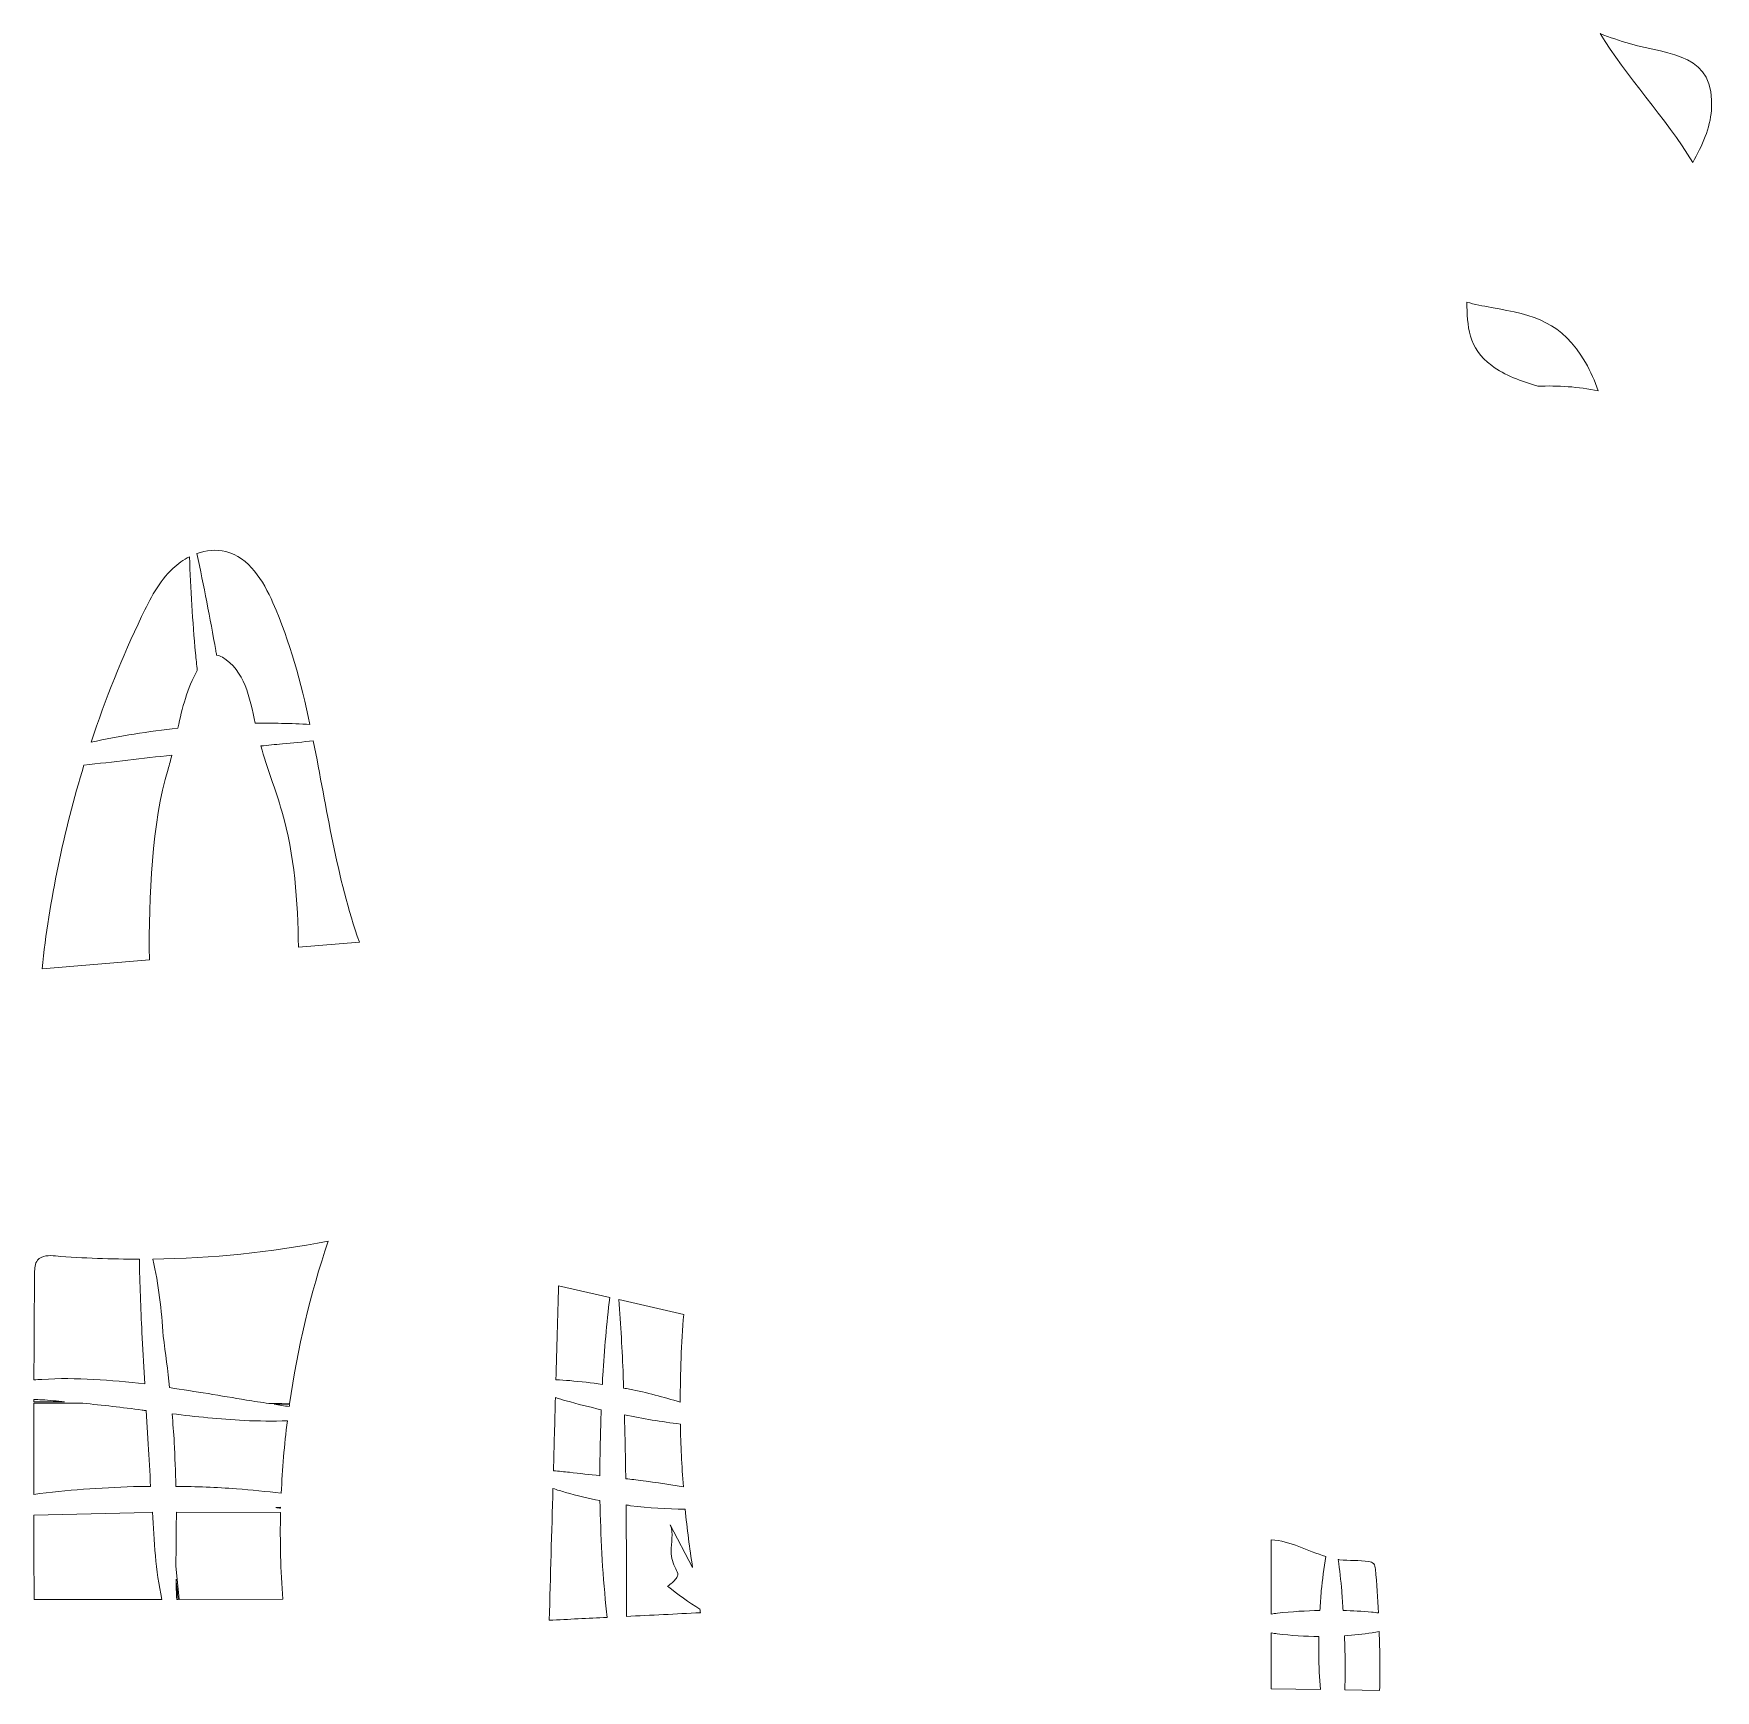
# Model space of a CAD drawing. Header units: inches. Extents: x -4.06 to 4.05, y -3.49 to 3.49.
# Drawn here: x 0.458 to 3.373, y -2.427 to 0.445 of the extents above; entities that cross this region are included whole.
import ezdxf

# ---------------------------------------------------------------- set-up
doc = ezdxf.new("R2010")
doc.units = ezdxf.units.IN
doc.header["$MEASUREMENT"] = 0
doc.layers.add('Layer 1', color=7, linetype='Continuous')

msp = doc.modelspace()

# ---------------------------------------------------------------- linework, layer by layer
at = {"layer": 'Layer 1', "color": 250, "lineweight": 0}
for points, knots in [([(3.3661, 0.3118), (3.364, 0.2811), (3.3501, 0.2511), (3.3338, 0.2215), (3.3338, 0.2215), (3.2868, 0.2984), (3.2176, 0.3725), (3.1731, 0.4447), (3.1731, 0.4447), (3.19, 0.4382), (3.207, 0.4323), (3.2243, 0.4274), (3.2243, 0.4274), (3.296, 0.4071), (3.3729, 0.4116), (3.3661, 0.3118)], [0, 0, 0, 0, 0.2, 0.2, 0.2, 0.2, 0.4, 0.4, 0.4, 0.4, 0.6, 0.6, 0.6, 0.6, 1, 1, 1, 1]), ([(3.3661, 0.3118), (3.364, 0.2811), (3.3501, 0.2511), (3.3338, 0.2215), (3.3338, 0.2215), (3.2868, 0.2984), (3.2176, 0.3725), (3.1731, 0.4447), (3.1731, 0.4447), (3.19, 0.4382), (3.207, 0.4323), (3.2243, 0.4274), (3.2243, 0.4274), (3.296, 0.4071), (3.3729, 0.4116), (3.3661, 0.3118)], [0, 0, 0, 0, 0.2, 0.2, 0.2, 0.2, 0.4, 0.4, 0.4, 0.4, 0.6, 0.6, 0.6, 0.6, 1, 1, 1, 1]), ([(3.065, -0.1663), (3.0361, -0.1579), (3.0085, -0.1475), (2.9853, -0.1306), (2.9853, -0.1306), (2.944, -0.1004), (2.9431, -0.0616), (2.942, -0.0205), (2.942, -0.0205), (2.9555, -0.0249), (2.9697, -0.0271), (2.9846, -0.0298), (2.9846, -0.0298), (3.0604, -0.0436), (3.1065, -0.0548), (3.1477, -0.1252), (3.1477, -0.1252), (3.1569, -0.141), (3.1639, -0.1576), (3.17, -0.1743), (3.17, -0.1743), (3.1351, -0.1672), (3.1001, -0.1651), (3.065, -0.1663)], [0, 0, 0, 0, 0.142857, 0.142857, 0.142857, 0.142857, 0.285714, 0.285714, 0.285714, 0.285714, 0.428571, 0.428571, 0.428571, 0.428571, 0.571429, 0.571429, 0.571429, 0.571429, 0.714286, 0.714286, 0.714286, 0.714286, 1, 1, 1, 1]), ([(3.065, -0.1663), (3.0361, -0.1579), (3.0085, -0.1475), (2.9853, -0.1306), (2.9853, -0.1306), (2.944, -0.1004), (2.9431, -0.0616), (2.942, -0.0205), (2.942, -0.0205), (2.9555, -0.0249), (2.9697, -0.0271), (2.9846, -0.0298), (2.9846, -0.0298), (3.0604, -0.0436), (3.1065, -0.0548), (3.1477, -0.1252), (3.1477, -0.1252), (3.1569, -0.141), (3.1639, -0.1576), (3.17, -0.1743), (3.17, -0.1743), (3.1351, -0.1672), (3.1001, -0.1651), (3.065, -0.1663)], [0, 0, 0, 0, 0.142857, 0.142857, 0.142857, 0.142857, 0.285714, 0.285714, 0.285714, 0.285714, 0.428571, 0.428571, 0.428571, 0.428571, 0.571429, 0.571429, 0.571429, 0.571429, 0.714286, 0.714286, 0.714286, 0.714286, 1, 1, 1, 1]), ([(0.6452, -0.5655), (0.6596, -0.5354), (0.6753, -0.505), (0.6995, -0.4821), (0.6995, -0.4821), (0.708, -0.4741), (0.7178, -0.4673), (0.7283, -0.4619), (0.7283, -0.4619), (0.7297, -0.5179), (0.7337, -0.5736), (0.7386, -0.6291), (0.7386, -0.6291), (0.7395, -0.6392), (0.7407, -0.6492), (0.7416, -0.6592), (0.7416, -0.6592), (0.7243, -0.6897), (0.7156, -0.724), (0.708, -0.7589), (0.708, -0.7589), (0.7079, -0.7589), (0.7078, -0.7589), (0.7078, -0.7589), (0.7078, -0.7589), (0.6574, -0.7647), (0.6072, -0.7726), (0.5576, -0.7835), (0.5576, -0.7835), (0.5823, -0.709), (0.6115, -0.6362), (0.6452, -0.5655)], [0, 0, 0, 0, 0.111111, 0.111111, 0.111111, 0.111111, 0.222222, 0.222222, 0.222222, 0.222222, 0.333333, 0.333333, 0.333333, 0.333333, 0.444444, 0.444444, 0.444444, 0.444444, 0.555556, 0.555556, 0.555556, 0.555556, 0.666667, 0.666667, 0.666667, 0.666667, 0.777778, 0.777778, 0.777778, 0.777778, 1, 1, 1, 1]), ([(0.6452, -0.5655), (0.6596, -0.5354), (0.6753, -0.505), (0.6995, -0.4821), (0.6995, -0.4821), (0.708, -0.4741), (0.7178, -0.4673), (0.7283, -0.4619), (0.7283, -0.4619), (0.7297, -0.5179), (0.7337, -0.5736), (0.7386, -0.6291), (0.7386, -0.6291), (0.7395, -0.6392), (0.7407, -0.6492), (0.7416, -0.6592), (0.7416, -0.6592), (0.7243, -0.6897), (0.7156, -0.724), (0.708, -0.7589), (0.708, -0.7589), (0.7079, -0.7589), (0.7078, -0.7589), (0.7078, -0.7589), (0.7078, -0.7589), (0.6574, -0.7647), (0.6072, -0.7726), (0.5576, -0.7835), (0.5576, -0.7835), (0.5823, -0.709), (0.6115, -0.6362), (0.6452, -0.5655)], [0, 0, 0, 0, 0.111111, 0.111111, 0.111111, 0.111111, 0.222222, 0.222222, 0.222222, 0.222222, 0.333333, 0.333333, 0.333333, 0.333333, 0.444444, 0.444444, 0.444444, 0.444444, 0.555556, 0.555556, 0.555556, 0.555556, 0.666667, 0.666667, 0.666667, 0.666667, 0.777778, 0.777778, 0.777778, 0.777778, 1, 1, 1, 1]), ([(0.7909, -0.453), (0.8314, -0.4631), (0.856, -0.5035), (0.8728, -0.5417), (0.8728, -0.5417), (0.9025, -0.6093), (0.9215, -0.6803), (0.9369, -0.7525), (0.9369, -0.7525), (0.9205, -0.7517), (0.9041, -0.751), (0.8877, -0.7507), (0.8877, -0.7507), (0.8725, -0.7504), (0.8573, -0.7503), (0.8422, -0.7506), (0.8422, -0.7506), (0.8328, -0.7062), (0.8232, -0.6585), (0.7852, -0.6362), (0.7852, -0.6362), (0.782, -0.6344), (0.7786, -0.6331), (0.775, -0.6323), (0.775, -0.6323), (0.7746, -0.6297), (0.7742, -0.6271), (0.7738, -0.6245), (0.7738, -0.6245), (0.7639, -0.5683), (0.7528, -0.5123), (0.741, -0.4564), (0.741, -0.4564), (0.7571, -0.4506), (0.7743, -0.4488), (0.7909, -0.453)], [0, 0, 0, 0, 0.1, 0.1, 0.1, 0.1, 0.2, 0.2, 0.2, 0.2, 0.3, 0.3, 0.3, 0.3, 0.4, 0.4, 0.4, 0.4, 0.5, 0.5, 0.5, 0.5, 0.6, 0.6, 0.6, 0.6, 0.7, 0.7, 0.7, 0.7, 0.8, 0.8, 0.8, 0.8, 1, 1, 1, 1]), ([(0.7909, -0.453), (0.8314, -0.4631), (0.856, -0.5035), (0.8728, -0.5417), (0.8728, -0.5417), (0.9025, -0.6093), (0.9215, -0.6803), (0.9369, -0.7525), (0.9369, -0.7525), (0.9205, -0.7517), (0.9041, -0.751), (0.8877, -0.7507), (0.8877, -0.7507), (0.8725, -0.7504), (0.8573, -0.7503), (0.8422, -0.7506), (0.8422, -0.7506), (0.8328, -0.7062), (0.8232, -0.6585), (0.7852, -0.6362), (0.7852, -0.6362), (0.782, -0.6344), (0.7786, -0.6331), (0.775, -0.6323), (0.775, -0.6323), (0.7746, -0.6297), (0.7742, -0.6271), (0.7738, -0.6245), (0.7738, -0.6245), (0.7639, -0.5683), (0.7528, -0.5123), (0.741, -0.4564), (0.741, -0.4564), (0.7571, -0.4506), (0.7743, -0.4488), (0.7909, -0.453)], [0, 0, 0, 0, 0.1, 0.1, 0.1, 0.1, 0.2, 0.2, 0.2, 0.2, 0.3, 0.3, 0.3, 0.3, 0.4, 0.4, 0.4, 0.4, 0.5, 0.5, 0.5, 0.5, 0.6, 0.6, 0.6, 0.6, 0.7, 0.7, 0.7, 0.7, 0.8, 0.8, 0.8, 0.8, 1, 1, 1, 1]), ([(0.917, -1.1389), (0.916, -1.059), (0.9103, -0.9794), (0.8882, -0.903), (0.8882, -0.903), (0.8772, -0.865), (0.8625, -0.828), (0.8518, -0.7899), (0.8518, -0.7899), (0.8642, -0.7887), (0.8767, -0.7875), (0.8891, -0.7863), (0.8891, -0.7863), (0.9069, -0.7846), (0.9249, -0.7828), (0.9428, -0.7812), (0.9428, -0.7812), (0.9663, -0.8982), (0.983, -1.0176), (1.0227, -1.13), (1.0227, -1.13), (1.0227, -1.13), (0.917, -1.1389), (0.917, -1.1389)], [0, 0, 0, 0, 0.142857, 0.142857, 0.142857, 0.142857, 0.285714, 0.285714, 0.285714, 0.285714, 0.428571, 0.428571, 0.428571, 0.428571, 0.571429, 0.571429, 0.571429, 0.571429, 0.714286, 0.714286, 0.714286, 0.714286, 1, 1, 1, 1]), ([(0.917, -1.1389), (0.916, -1.059), (0.9103, -0.9794), (0.8882, -0.903), (0.8882, -0.903), (0.8772, -0.865), (0.8625, -0.828), (0.8518, -0.7899), (0.8518, -0.7899), (0.8642, -0.7887), (0.8767, -0.7875), (0.8891, -0.7863), (0.8891, -0.7863), (0.9069, -0.7846), (0.9249, -0.7828), (0.9428, -0.7812), (0.9428, -0.7812), (0.9663, -0.8982), (0.983, -1.0176), (1.0227, -1.13), (1.0227, -1.13), (1.0227, -1.13), (0.917, -1.1389), (0.917, -1.1389)], [0, 0, 0, 0, 0.142857, 0.142857, 0.142857, 0.142857, 0.285714, 0.285714, 0.285714, 0.285714, 0.428571, 0.428571, 0.428571, 0.428571, 0.571429, 0.571429, 0.571429, 0.571429, 0.714286, 0.714286, 0.714286, 0.714286, 1, 1, 1, 1]), ([(0.5452, -0.8234), (0.5961, -0.8174), (0.6468, -0.8112), (0.6976, -0.8059), (0.6976, -0.8059), (0.6955, -0.814), (0.6934, -0.8221), (0.691, -0.8301), (0.691, -0.8301), (0.6629, -0.9231), (0.6575, -1.0506), (0.6586, -1.1606), (0.6586, -1.1606), (0.6586, -1.1606), (0.4726, -1.1762), (0.4726, -1.1762), (0.4726, -1.1762), (0.4853, -1.0566), (0.51, -0.9384), (0.5452, -0.8234)], [0, 0, 0, 0, 0.166667, 0.166667, 0.166667, 0.166667, 0.333333, 0.333333, 0.333333, 0.333333, 0.5, 0.5, 0.5, 0.5, 0.666667, 0.666667, 0.666667, 0.666667, 1, 1, 1, 1]), ([(0.5452, -0.8234), (0.5961, -0.8174), (0.6468, -0.8112), (0.6976, -0.8059), (0.6976, -0.8059), (0.6955, -0.814), (0.6934, -0.8221), (0.691, -0.8301), (0.691, -0.8301), (0.6629, -0.9231), (0.6575, -1.0506), (0.6586, -1.1606), (0.6586, -1.1606), (0.6586, -1.1606), (0.4726, -1.1762), (0.4726, -1.1762), (0.4726, -1.1762), (0.4853, -1.0566), (0.51, -0.9384), (0.5452, -0.8234)], [0, 0, 0, 0, 0.166667, 0.166667, 0.166667, 0.166667, 0.333333, 0.333333, 0.333333, 0.333333, 0.5, 0.5, 0.5, 0.5, 0.666667, 0.666667, 0.666667, 0.666667, 1, 1, 1, 1]), ([(0.9018, -1.9301), (0.8897, -1.9298), (0.8777, -1.9298), (0.8657, -1.9295), (0.8657, -1.9295), (0.8527, -1.9275), (0.8396, -1.9257), (0.8267, -1.9236), (0.8267, -1.9236), (0.7827, -1.9161), (0.7383, -1.9088), (0.6937, -1.9021), (0.6937, -1.9021), (0.6906, -1.8723), (0.6869, -1.8427), (0.6824, -1.813), (0.6824, -1.813), (0.6798, -1.768), (0.6749, -1.7232), (0.6648, -1.6795), (0.6648, -1.6795), (0.7668, -1.6781), (0.8685, -1.6676), (0.9686, -1.6482), (0.9686, -1.6482), (0.9375, -1.7397), (0.9154, -1.8343), (0.9018, -1.9301)], [0, 0, 0, 0, 0.125, 0.125, 0.125, 0.125, 0.25, 0.25, 0.25, 0.25, 0.375, 0.375, 0.375, 0.375, 0.5, 0.5, 0.5, 0.5, 0.625, 0.625, 0.625, 0.625, 0.75, 0.75, 0.75, 0.75, 1, 1, 1, 1]), ([(0.9018, -1.9301), (0.8897, -1.9298), (0.8777, -1.9298), (0.8657, -1.9295), (0.8657, -1.9295), (0.8527, -1.9275), (0.8396, -1.9257), (0.8267, -1.9236), (0.8267, -1.9236), (0.7827, -1.9161), (0.7383, -1.9088), (0.6937, -1.9021), (0.6937, -1.9021), (0.6906, -1.8723), (0.6869, -1.8427), (0.6824, -1.813), (0.6824, -1.813), (0.6798, -1.768), (0.6749, -1.7232), (0.6648, -1.6795), (0.6648, -1.6795), (0.7668, -1.6781), (0.8685, -1.6676), (0.9686, -1.6482), (0.9686, -1.6482), (0.9375, -1.7397), (0.9154, -1.8343), (0.9018, -1.9301)], [0, 0, 0, 0, 0.125, 0.125, 0.125, 0.125, 0.25, 0.25, 0.25, 0.25, 0.375, 0.375, 0.375, 0.375, 0.5, 0.5, 0.5, 0.5, 0.625, 0.625, 0.625, 0.625, 0.75, 0.75, 0.75, 0.75, 1, 1, 1, 1]), ([(0.4597, -1.7028), (0.4598, -1.6953), (0.4601, -1.6871), (0.4649, -1.6812), (0.4649, -1.6812), (0.4719, -1.6726), (0.4849, -1.6729), (0.4959, -1.6738), (0.4959, -1.6738), (0.5443, -1.6779), (0.5928, -1.6794), (0.6413, -1.6794), (0.6413, -1.6794), (0.642, -1.7219), (0.6437, -1.7643), (0.6457, -1.8066), (0.6457, -1.8066), (0.6457, -1.8066), (0.6506, -1.8957), (0.6506, -1.8957), (0.6506, -1.8957), (0.592, -1.8888), (0.5323, -1.8841), (0.4725, -1.8878), (0.4725, -1.8878), (0.4678, -1.8881), (0.4631, -1.8884), (0.4585, -1.8888), (0.4585, -1.8888), (0.4588, -1.8268), (0.459, -1.7648), (0.4597, -1.7028)], [0, 0, 0, 0, 0.111111, 0.111111, 0.111111, 0.111111, 0.222222, 0.222222, 0.222222, 0.222222, 0.333333, 0.333333, 0.333333, 0.333333, 0.444444, 0.444444, 0.444444, 0.444444, 0.555556, 0.555556, 0.555556, 0.555556, 0.666667, 0.666667, 0.666667, 0.666667, 0.777778, 0.777778, 0.777778, 0.777778, 1, 1, 1, 1]), ([(0.4597, -1.7028), (0.4598, -1.6953), (0.4601, -1.6871), (0.4649, -1.6812), (0.4649, -1.6812), (0.4719, -1.6726), (0.4849, -1.6729), (0.4959, -1.6738), (0.4959, -1.6738), (0.5443, -1.6779), (0.5928, -1.6794), (0.6413, -1.6794), (0.6413, -1.6794), (0.642, -1.7219), (0.6437, -1.7643), (0.6457, -1.8066), (0.6457, -1.8066), (0.6457, -1.8066), (0.6506, -1.8957), (0.6506, -1.8957), (0.6506, -1.8957), (0.592, -1.8888), (0.5323, -1.8841), (0.4725, -1.8878), (0.4725, -1.8878), (0.4678, -1.8881), (0.4631, -1.8884), (0.4585, -1.8888), (0.4585, -1.8888), (0.4588, -1.8268), (0.459, -1.7648), (0.4597, -1.7028)], [0, 0, 0, 0, 0.111111, 0.111111, 0.111111, 0.111111, 0.222222, 0.222222, 0.222222, 0.222222, 0.333333, 0.333333, 0.333333, 0.333333, 0.444444, 0.444444, 0.444444, 0.444444, 0.555556, 0.555556, 0.555556, 0.555556, 0.666667, 0.666667, 0.666667, 0.666667, 0.777778, 0.777778, 0.777778, 0.777778, 1, 1, 1, 1]), ([(1.4445, -1.8811), (1.4441, -1.8863), (1.4441, -1.8914), (1.4438, -1.8966), (1.4438, -1.8966), (1.4251, -1.8939), (1.4062, -1.8916), (1.3873, -1.89), (1.3873, -1.89), (1.3794, -1.8893), (1.3714, -1.8888), (1.3634, -1.8884), (1.3634, -1.8884), (1.3649, -1.8342), (1.3664, -1.78), (1.368, -1.7258), (1.368, -1.7258), (1.368, -1.7258), (1.4566, -1.7459), (1.4566, -1.7459), (1.4566, -1.7459), (1.4511, -1.791), (1.4473, -1.8361), (1.4445, -1.8811)], [0, 0, 0, 0, 0.142857, 0.142857, 0.142857, 0.142857, 0.285714, 0.285714, 0.285714, 0.285714, 0.428571, 0.428571, 0.428571, 0.428571, 0.571429, 0.571429, 0.571429, 0.571429, 0.714286, 0.714286, 0.714286, 0.714286, 1, 1, 1, 1]), ([(1.4445, -1.8811), (1.4441, -1.8863), (1.4441, -1.8914), (1.4438, -1.8966), (1.4438, -1.8966), (1.4251, -1.8939), (1.4062, -1.8916), (1.3873, -1.89), (1.3873, -1.89), (1.3794, -1.8893), (1.3714, -1.8888), (1.3634, -1.8884), (1.3634, -1.8884), (1.3649, -1.8342), (1.3664, -1.78), (1.368, -1.7258), (1.368, -1.7258), (1.368, -1.7258), (1.4566, -1.7459), (1.4566, -1.7459), (1.4566, -1.7459), (1.4511, -1.791), (1.4473, -1.8361), (1.4445, -1.8811)], [0, 0, 0, 0, 0.142857, 0.142857, 0.142857, 0.142857, 0.285714, 0.285714, 0.285714, 0.285714, 0.428571, 0.428571, 0.428571, 0.428571, 0.571429, 0.571429, 0.571429, 0.571429, 0.714286, 0.714286, 0.714286, 0.714286, 1, 1, 1, 1]), ([(1.4799, -1.8815), (1.4782, -1.8376), (1.4758, -1.7936), (1.4722, -1.7494), (1.4722, -1.7494), (1.4722, -1.7494), (1.5848, -1.7751), (1.5848, -1.7751), (1.5848, -1.7751), (1.5805, -1.8257), (1.5788, -1.8766), (1.5788, -1.9274), (1.5788, -1.9274), (1.5498, -1.9184), (1.5206, -1.9106), (1.491, -1.9047), (1.491, -1.9047), (1.4875, -1.904), (1.4841, -1.9036), (1.4806, -1.9029), (1.4806, -1.9029), (1.4803, -1.8958), (1.4802, -1.8887), (1.4799, -1.8815)], [0, 0, 0, 0, 0.142857, 0.142857, 0.142857, 0.142857, 0.285714, 0.285714, 0.285714, 0.285714, 0.428571, 0.428571, 0.428571, 0.428571, 0.571429, 0.571429, 0.571429, 0.571429, 0.714286, 0.714286, 0.714286, 0.714286, 1, 1, 1, 1]), ([(1.4799, -1.8815), (1.4782, -1.8376), (1.4758, -1.7936), (1.4722, -1.7494), (1.4722, -1.7494), (1.4722, -1.7494), (1.5848, -1.7751), (1.5848, -1.7751), (1.5848, -1.7751), (1.5805, -1.8257), (1.5788, -1.8766), (1.5788, -1.9274), (1.5788, -1.9274), (1.5498, -1.9184), (1.5206, -1.9106), (1.491, -1.9047), (1.491, -1.9047), (1.4875, -1.904), (1.4841, -1.9036), (1.4806, -1.9029), (1.4806, -1.9029), (1.4803, -1.8958), (1.4802, -1.8887), (1.4799, -1.8815)], [0, 0, 0, 0, 0.142857, 0.142857, 0.142857, 0.142857, 0.285714, 0.285714, 0.285714, 0.285714, 0.428571, 0.428571, 0.428571, 0.428571, 0.571429, 0.571429, 0.571429, 0.571429, 0.714286, 0.714286, 0.714286, 0.714286, 1, 1, 1, 1]), ([(0.4582, -1.9227), (0.463, -1.9229), (0.4678, -1.923), (0.4725, -1.9232), (0.4725, -1.9232), (0.4856, -1.924), (0.4987, -1.9255), (0.5118, -1.9265), (0.5118, -1.9265), (0.494, -1.9267), (0.4761, -1.9264), (0.4582, -1.9266), (0.4582, -1.9266), (0.4582, -1.9253), (0.4582, -1.924), (0.4582, -1.9227)], [0, 0, 0, 0, 0.2, 0.2, 0.2, 0.2, 0.4, 0.4, 0.4, 0.4, 0.6, 0.6, 0.6, 0.6, 1, 1, 1, 1]), ([(0.4582, -1.9227), (0.463, -1.9229), (0.4678, -1.923), (0.4725, -1.9232), (0.4725, -1.9232), (0.4856, -1.924), (0.4987, -1.9255), (0.5118, -1.9265), (0.5118, -1.9265), (0.494, -1.9267), (0.4761, -1.9264), (0.4582, -1.9266), (0.4582, -1.9266), (0.4582, -1.9253), (0.4582, -1.924), (0.4582, -1.9227)], [0, 0, 0, 0, 0.2, 0.2, 0.2, 0.2, 0.4, 0.4, 0.4, 0.4, 0.6, 0.6, 0.6, 0.6, 1, 1, 1, 1]), ([(1.3625, -1.9194), (1.3687, -1.9213), (1.3749, -1.9231), (1.381, -1.9249), (1.381, -1.9249), (1.4012, -1.9306), (1.4215, -1.9357), (1.4419, -1.9404), (1.4419, -1.9404), (1.4404, -1.9786), (1.4395, -2.0167), (1.4394, -2.0548), (1.4394, -2.0548), (1.4219, -2.0529), (1.4044, -2.0508), (1.3868, -2.0489), (1.3868, -2.0489), (1.3775, -2.0479), (1.3682, -2.0471), (1.359, -2.0461), (1.359, -2.0461), (1.3602, -2.0039), (1.3613, -1.9617), (1.3625, -1.9194)], [0, 0, 0, 0, 0.142857, 0.142857, 0.142857, 0.142857, 0.285714, 0.285714, 0.285714, 0.285714, 0.428571, 0.428571, 0.428571, 0.428571, 0.571429, 0.571429, 0.571429, 0.571429, 0.714286, 0.714286, 0.714286, 0.714286, 1, 1, 1, 1]), ([(1.3625, -1.9194), (1.3687, -1.9213), (1.3749, -1.9231), (1.381, -1.9249), (1.381, -1.9249), (1.4012, -1.9306), (1.4215, -1.9357), (1.4419, -1.9404), (1.4419, -1.9404), (1.4404, -1.9786), (1.4395, -2.0167), (1.4394, -2.0548), (1.4394, -2.0548), (1.4219, -2.0529), (1.4044, -2.0508), (1.3868, -2.0489), (1.3868, -2.0489), (1.3775, -2.0479), (1.3682, -2.0471), (1.359, -2.0461), (1.359, -2.0461), (1.3602, -2.0039), (1.3613, -1.9617), (1.3625, -1.9194)], [0, 0, 0, 0, 0.142857, 0.142857, 0.142857, 0.142857, 0.285714, 0.285714, 0.285714, 0.285714, 0.428571, 0.428571, 0.428571, 0.428571, 0.571429, 0.571429, 0.571429, 0.571429, 0.714286, 0.714286, 0.714286, 0.714286, 1, 1, 1, 1]), ([(0.4582, -1.9288), (0.4582, -1.9288), (0.5431, -1.9291), (0.5431, -1.9291), (0.5431, -1.9291), (0.5774, -1.9326), (0.6118, -1.9364), (0.6462, -1.9411), (0.6462, -1.9411), (0.6485, -1.9414), (0.6508, -1.9417), (0.6531, -1.942), (0.6531, -1.942), (0.6531, -1.942), (0.6563, -1.9999), (0.6563, -1.9999), (0.6563, -1.9999), (0.658, -2.0244), (0.6594, -2.0488), (0.6608, -2.0733), (0.6608, -2.0733), (0.6509, -2.0734), (0.6409, -2.0735), (0.6309, -2.0737), (0.6309, -2.0737), (0.5732, -2.0758), (0.5156, -2.0796), (0.4583, -2.0871), (0.4583, -2.0871), (0.4582, -2.0344), (0.458, -1.9815), (0.4582, -1.9288)], [0, 0, 0, 0, 0.111111, 0.111111, 0.111111, 0.111111, 0.222222, 0.222222, 0.222222, 0.222222, 0.333333, 0.333333, 0.333333, 0.333333, 0.444444, 0.444444, 0.444444, 0.444444, 0.555556, 0.555556, 0.555556, 0.555556, 0.666667, 0.666667, 0.666667, 0.666667, 0.777778, 0.777778, 0.777778, 0.777778, 1, 1, 1, 1]), ([(0.4582, -1.9288), (0.4582, -1.9288), (0.5431, -1.9291), (0.5431, -1.9291), (0.5431, -1.9291), (0.5774, -1.9326), (0.6118, -1.9364), (0.6462, -1.9411), (0.6462, -1.9411), (0.6485, -1.9414), (0.6508, -1.9417), (0.6531, -1.942), (0.6531, -1.942), (0.6531, -1.942), (0.6563, -1.9999), (0.6563, -1.9999), (0.6563, -1.9999), (0.658, -2.0244), (0.6594, -2.0488), (0.6608, -2.0733), (0.6608, -2.0733), (0.6509, -2.0734), (0.6409, -2.0735), (0.6309, -2.0737), (0.6309, -2.0737), (0.5732, -2.0758), (0.5156, -2.0796), (0.4583, -2.0871), (0.4583, -2.0871), (0.4582, -2.0344), (0.458, -1.9815), (0.4582, -1.9288)], [0, 0, 0, 0, 0.111111, 0.111111, 0.111111, 0.111111, 0.222222, 0.222222, 0.222222, 0.222222, 0.333333, 0.333333, 0.333333, 0.333333, 0.444444, 0.444444, 0.444444, 0.444444, 0.555556, 0.555556, 0.555556, 0.555556, 0.666667, 0.666667, 0.666667, 0.666667, 0.777778, 0.777778, 0.777778, 0.777778, 1, 1, 1, 1]), ([(0.8872, -2.0852), (0.8614, -2.082), (0.8356, -2.0794), (0.8097, -2.0776), (0.8097, -2.0776), (0.7747, -2.0748), (0.7396, -2.0737), (0.7046, -2.0733), (0.7046, -2.0733), (0.7039, -2.0479), (0.703, -2.0225), (0.7018, -1.9971), (0.7018, -1.9971), (0.7006, -1.9805), (0.6994, -1.9639), (0.698, -1.9474), (0.698, -1.9474), (0.7393, -1.9524), (0.7808, -1.957), (0.8229, -1.959), (0.8229, -1.959), (0.8478, -1.9602), (0.8729, -1.9604), (0.8979, -1.9596), (0.8979, -1.9596), (0.8927, -2.0013), (0.889, -2.0432), (0.8872, -2.0852)], [0, 0, 0, 0, 0.125, 0.125, 0.125, 0.125, 0.25, 0.25, 0.25, 0.25, 0.375, 0.375, 0.375, 0.375, 0.5, 0.5, 0.5, 0.5, 0.625, 0.625, 0.625, 0.625, 0.75, 0.75, 0.75, 0.75, 1, 1, 1, 1]), ([(0.8872, -2.0852), (0.8614, -2.082), (0.8356, -2.0794), (0.8097, -2.0776), (0.8097, -2.0776), (0.7747, -2.0748), (0.7396, -2.0737), (0.7046, -2.0733), (0.7046, -2.0733), (0.7039, -2.0479), (0.703, -2.0225), (0.7018, -1.9971), (0.7018, -1.9971), (0.7006, -1.9805), (0.6994, -1.9639), (0.698, -1.9474), (0.698, -1.9474), (0.7393, -1.9524), (0.7808, -1.957), (0.8229, -1.959), (0.8229, -1.959), (0.8478, -1.9602), (0.8729, -1.9604), (0.8979, -1.9596), (0.8979, -1.9596), (0.8927, -2.0013), (0.889, -2.0432), (0.8872, -2.0852)], [0, 0, 0, 0, 0.125, 0.125, 0.125, 0.125, 0.25, 0.25, 0.25, 0.25, 0.375, 0.375, 0.375, 0.375, 0.5, 0.5, 0.5, 0.5, 0.625, 0.625, 0.625, 0.625, 0.75, 0.75, 0.75, 0.75, 1, 1, 1, 1]), ([(0.9011, -1.935), (0.8924, -1.9337), (0.8837, -1.9323), (0.8749, -1.931), (0.8749, -1.931), (0.8749, -1.931), (0.9016, -1.9311), (0.9016, -1.9311), (0.9016, -1.9311), (0.9014, -1.9324), (0.9013, -1.9337), (0.9011, -1.935)], [0, 0, 0, 0, 0.25, 0.25, 0.25, 0.25, 0.5, 0.5, 0.5, 0.5, 1, 1, 1, 1]), ([(0.9011, -1.935), (0.8924, -1.9337), (0.8837, -1.9323), (0.8749, -1.931), (0.8749, -1.931), (0.8749, -1.931), (0.9016, -1.9311), (0.9016, -1.9311), (0.9016, -1.9311), (0.9014, -1.9324), (0.9013, -1.9337), (0.9011, -1.935)], [0, 0, 0, 0, 0.25, 0.25, 0.25, 0.25, 0.5, 0.5, 0.5, 0.5, 1, 1, 1, 1]), ([(1.482, -1.9494), (1.514, -1.956), (1.5464, -1.9611), (1.579, -1.9653), (1.579, -1.9653), (1.5796, -2.0015), (1.5814, -2.0377), (1.5842, -2.0738), (1.5842, -2.0738), (1.5556, -2.0691), (1.527, -2.065), (1.4984, -2.0615), (1.4984, -2.0615), (1.4937, -2.0609), (1.489, -2.0605), (1.4844, -2.0599), (1.4844, -2.0599), (1.4838, -2.0231), (1.483, -1.9863), (1.482, -1.9494)], [0, 0, 0, 0, 0.166667, 0.166667, 0.166667, 0.166667, 0.333333, 0.333333, 0.333333, 0.333333, 0.5, 0.5, 0.5, 0.5, 0.666667, 0.666667, 0.666667, 0.666667, 1, 1, 1, 1]), ([(1.482, -1.9494), (1.514, -1.956), (1.5464, -1.9611), (1.579, -1.9653), (1.579, -1.9653), (1.5796, -2.0015), (1.5814, -2.0377), (1.5842, -2.0738), (1.5842, -2.0738), (1.5556, -2.0691), (1.527, -2.065), (1.4984, -2.0615), (1.4984, -2.0615), (1.4937, -2.0609), (1.489, -2.0605), (1.4844, -2.0599), (1.4844, -2.0599), (1.4838, -2.0231), (1.483, -1.9863), (1.482, -1.9494)], [0, 0, 0, 0, 0.166667, 0.166667, 0.166667, 0.166667, 0.333333, 0.333333, 0.333333, 0.333333, 0.5, 0.5, 0.5, 0.5, 0.666667, 0.666667, 0.666667, 0.666667, 1, 1, 1, 1]), ([(1.3517, -2.3053), (1.3538, -2.2291), (1.356, -2.153), (1.3581, -2.0769), (1.3581, -2.0769), (1.3653, -2.0793), (1.3726, -2.0816), (1.3799, -2.0837), (1.3799, -2.0837), (1.3996, -2.0894), (1.4196, -2.094), (1.4396, -2.098), (1.4396, -2.098), (1.4409, -2.1589), (1.4437, -2.2199), (1.45, -2.2806), (1.45, -2.2806), (1.4506, -2.2872), (1.4514, -2.2938), (1.4522, -2.3003), (1.4522, -2.3003), (1.4187, -2.302), (1.3852, -2.3036), (1.3517, -2.3053)], [0, 0, 0, 0, 0.142857, 0.142857, 0.142857, 0.142857, 0.285714, 0.285714, 0.285714, 0.285714, 0.428571, 0.428571, 0.428571, 0.428571, 0.571429, 0.571429, 0.571429, 0.571429, 0.714286, 0.714286, 0.714286, 0.714286, 1, 1, 1, 1]), ([(1.3517, -2.3053), (1.3538, -2.2291), (1.356, -2.153), (1.3581, -2.0769), (1.3581, -2.0769), (1.3653, -2.0793), (1.3726, -2.0816), (1.3799, -2.0837), (1.3799, -2.0837), (1.3996, -2.0894), (1.4196, -2.094), (1.4396, -2.098), (1.4396, -2.098), (1.4409, -2.1589), (1.4437, -2.2199), (1.45, -2.2806), (1.45, -2.2806), (1.4506, -2.2872), (1.4514, -2.2938), (1.4522, -2.3003), (1.4522, -2.3003), (1.4187, -2.302), (1.3852, -2.3036), (1.3517, -2.3053)], [0, 0, 0, 0, 0.142857, 0.142857, 0.142857, 0.142857, 0.285714, 0.285714, 0.285714, 0.285714, 0.428571, 0.428571, 0.428571, 0.428571, 0.571429, 0.571429, 0.571429, 0.571429, 0.714286, 0.714286, 0.714286, 0.714286, 1, 1, 1, 1]), ([(0.459, -2.2693), (0.4585, -2.2206), (0.4585, -2.1718), (0.4584, -2.1231), (0.4584, -2.1231), (0.4584, -2.1231), (0.6322, -2.1192), (0.6322, -2.1192), (0.6322, -2.1192), (0.6322, -2.1192), (0.6638, -2.1181), (0.6638, -2.1181), (0.6638, -2.1181), (0.6654, -2.1431), (0.6669, -2.1681), (0.6692, -2.1934), (0.6692, -2.1934), (0.6715, -2.2184), (0.6749, -2.244), (0.6801, -2.2692), (0.6801, -2.2692), (0.6801, -2.2692), (0.459, -2.2693), (0.459, -2.2693)], [0, 0, 0, 0, 0.142857, 0.142857, 0.142857, 0.142857, 0.285714, 0.285714, 0.285714, 0.285714, 0.428571, 0.428571, 0.428571, 0.428571, 0.571429, 0.571429, 0.571429, 0.571429, 0.714286, 0.714286, 0.714286, 0.714286, 1, 1, 1, 1]), ([(0.459, -2.2693), (0.4585, -2.2206), (0.4585, -2.1718), (0.4584, -2.1231), (0.4584, -2.1231), (0.4584, -2.1231), (0.6322, -2.1192), (0.6322, -2.1192), (0.6322, -2.1192), (0.6322, -2.1192), (0.6638, -2.1181), (0.6638, -2.1181), (0.6638, -2.1181), (0.6654, -2.1431), (0.6669, -2.1681), (0.6692, -2.1934), (0.6692, -2.1934), (0.6715, -2.2184), (0.6749, -2.244), (0.6801, -2.2692), (0.6801, -2.2692), (0.6801, -2.2692), (0.459, -2.2693), (0.459, -2.2693)], [0, 0, 0, 0, 0.142857, 0.142857, 0.142857, 0.142857, 0.285714, 0.285714, 0.285714, 0.285714, 0.428571, 0.428571, 0.428571, 0.428571, 0.571429, 0.571429, 0.571429, 0.571429, 0.714286, 0.714286, 0.714286, 0.714286, 1, 1, 1, 1]), ([(0.7101, -2.2692), (0.7101, -2.2692), (0.7047, -2.2108), (0.7047, -2.2108), (0.7047, -2.2108), (0.7047, -2.2045), (0.7047, -2.1981), (0.7048, -2.1918), (0.7048, -2.1918), (0.7053, -2.1675), (0.7053, -2.1429), (0.7054, -2.1182), (0.7054, -2.1182), (0.7054, -2.1182), (0.886, -2.1186), (0.886, -2.1186), (0.886, -2.1186), (0.8849, -2.1688), (0.8861, -2.219), (0.8898, -2.269), (0.8898, -2.269), (0.8898, -2.269), (0.7101, -2.2692), (0.7101, -2.2692)], [0, 0, 0, 0, 0.142857, 0.142857, 0.142857, 0.142857, 0.285714, 0.285714, 0.285714, 0.285714, 0.428571, 0.428571, 0.428571, 0.428571, 0.571429, 0.571429, 0.571429, 0.571429, 0.714286, 0.714286, 0.714286, 0.714286, 1, 1, 1, 1]), ([(0.7101, -2.2692), (0.7101, -2.2692), (0.7047, -2.2108), (0.7047, -2.2108), (0.7047, -2.2108), (0.7047, -2.2045), (0.7047, -2.1981), (0.7048, -2.1918), (0.7048, -2.1918), (0.7053, -2.1675), (0.7053, -2.1429), (0.7054, -2.1182), (0.7054, -2.1182), (0.7054, -2.1182), (0.886, -2.1186), (0.886, -2.1186), (0.886, -2.1186), (0.8849, -2.1688), (0.8861, -2.219), (0.8898, -2.269), (0.8898, -2.269), (0.8898, -2.269), (0.7101, -2.2692), (0.7101, -2.2692)], [0, 0, 0, 0, 0.142857, 0.142857, 0.142857, 0.142857, 0.285714, 0.285714, 0.285714, 0.285714, 0.428571, 0.428571, 0.428571, 0.428571, 0.571429, 0.571429, 0.571429, 0.571429, 0.714286, 0.714286, 0.714286, 0.714286, 1, 1, 1, 1]), ([(0.8776, -2.1099), (0.8804, -2.1098), (0.8833, -2.1097), (0.8861, -2.1095), (0.8861, -2.1095), (0.8861, -2.1101), (0.8861, -2.1106), (0.8861, -2.1112), (0.8861, -2.1112), (0.8832, -2.1107), (0.8804, -2.1104), (0.8776, -2.1099)], [0, 0, 0, 0, 0.25, 0.25, 0.25, 0.25, 0.5, 0.5, 0.5, 0.5, 1, 1, 1, 1]), ([(0.8776, -2.1099), (0.8804, -2.1098), (0.8833, -2.1097), (0.8861, -2.1095), (0.8861, -2.1095), (0.8861, -2.1101), (0.8861, -2.1106), (0.8861, -2.1112), (0.8861, -2.1112), (0.8832, -2.1107), (0.8804, -2.1104), (0.8776, -2.1099)], [0, 0, 0, 0, 0.25, 0.25, 0.25, 0.25, 0.5, 0.5, 0.5, 0.5, 1, 1, 1, 1]), ([(1.4854, -2.2987), (1.4854, -2.2921), (1.4855, -2.2855), (1.4855, -2.2789), (1.4855, -2.2789), (1.4859, -2.221), (1.4853, -2.1633), (1.485, -2.1054), (1.485, -2.1054), (1.4875, -2.1058), (1.4901, -2.1064), (1.4927, -2.1067), (1.4927, -2.1067), (1.5241, -2.1107), (1.5557, -2.1123), (1.5873, -2.1128), (1.5873, -2.1128), (1.5907, -2.1466), (1.5949, -2.1803), (1.6002, -2.2139), (1.6002, -2.2139), (1.6002, -2.2139), (1.5616, -2.1402), (1.5616, -2.1402), (1.5616, -2.1402), (1.5675, -2.1546), (1.5626, -2.1709), (1.563, -2.1864), (1.563, -2.1864), (1.5633, -2.1969), (1.5661, -2.2072), (1.5711, -2.2164), (1.5711, -2.2164), (1.5729, -2.2197), (1.575, -2.2232), (1.5745, -2.2269), (1.5745, -2.2269), (1.5742, -2.229), (1.573, -2.231), (1.5717, -2.2327), (1.5717, -2.2327), (1.5678, -2.2382), (1.5626, -2.2428), (1.5567, -2.2461), (1.5567, -2.2461), (1.5745, -2.2607), (1.5934, -2.2738), (1.6128, -2.2863), (1.6128, -2.2863), (1.6131, -2.2883), (1.6135, -2.2904), (1.6139, -2.2923), (1.6139, -2.2923), (1.5711, -2.2944), (1.5282, -2.2965), (1.4854, -2.2987)], [0, 0, 0, 0, 0.066667, 0.066667, 0.066667, 0.066667, 0.133333, 0.133333, 0.133333, 0.133333, 0.2, 0.2, 0.2, 0.2, 0.266667, 0.266667, 0.266667, 0.266667, 0.333333, 0.333333, 0.333333, 0.333333, 0.4, 0.4, 0.4, 0.4, 0.466667, 0.466667, 0.466667, 0.466667, 0.533333, 0.533333, 0.533333, 0.533333, 0.6, 0.6, 0.6, 0.6, 0.666667, 0.666667, 0.666667, 0.666667, 0.733333, 0.733333, 0.733333, 0.733333, 0.8, 0.8, 0.8, 0.8, 0.866667, 0.866667, 0.866667, 0.866667, 1, 1, 1, 1]), ([(1.4854, -2.2987), (1.4854, -2.2921), (1.4855, -2.2855), (1.4855, -2.2789), (1.4855, -2.2789), (1.4859, -2.221), (1.4853, -2.1633), (1.485, -2.1054), (1.485, -2.1054), (1.4875, -2.1058), (1.4901, -2.1064), (1.4927, -2.1067), (1.4927, -2.1067), (1.5241, -2.1107), (1.5557, -2.1123), (1.5873, -2.1128), (1.5873, -2.1128), (1.5907, -2.1466), (1.5949, -2.1803), (1.6002, -2.2139), (1.6002, -2.2139), (1.6002, -2.2139), (1.5616, -2.1402), (1.5616, -2.1402), (1.5616, -2.1402), (1.5675, -2.1546), (1.5626, -2.1709), (1.563, -2.1864), (1.563, -2.1864), (1.5633, -2.1969), (1.5661, -2.2072), (1.5711, -2.2164), (1.5711, -2.2164), (1.5729, -2.2197), (1.575, -2.2232), (1.5745, -2.2269), (1.5745, -2.2269), (1.5742, -2.229), (1.573, -2.231), (1.5717, -2.2327), (1.5717, -2.2327), (1.5678, -2.2382), (1.5626, -2.2428), (1.5567, -2.2461), (1.5567, -2.2461), (1.5745, -2.2607), (1.5934, -2.2738), (1.6128, -2.2863), (1.6128, -2.2863), (1.6131, -2.2883), (1.6135, -2.2904), (1.6139, -2.2923), (1.6139, -2.2923), (1.5711, -2.2944), (1.5282, -2.2965), (1.4854, -2.2987)], [0, 0, 0, 0, 0.066667, 0.066667, 0.066667, 0.066667, 0.133333, 0.133333, 0.133333, 0.133333, 0.2, 0.2, 0.2, 0.2, 0.266667, 0.266667, 0.266667, 0.266667, 0.333333, 0.333333, 0.333333, 0.333333, 0.4, 0.4, 0.4, 0.4, 0.466667, 0.466667, 0.466667, 0.466667, 0.533333, 0.533333, 0.533333, 0.533333, 0.6, 0.6, 0.6, 0.6, 0.666667, 0.666667, 0.666667, 0.666667, 0.733333, 0.733333, 0.733333, 0.733333, 0.8, 0.8, 0.8, 0.8, 0.866667, 0.866667, 0.866667, 0.866667, 1, 1, 1, 1]), ([(2.6899, -2.2545), (2.6888, -2.2658), (2.6883, -2.2771), (2.6876, -2.2883), (2.6876, -2.2883), (2.6631, -2.2888), (2.6385, -2.2903), (2.6139, -2.2931), (2.6139, -2.2931), (2.6103, -2.2935), (2.6067, -2.2941), (2.603, -2.2945), (2.603, -2.2945), (2.603, -2.2516), (2.603, -2.2088), (2.6031, -2.1659), (2.6031, -2.1659), (2.6362, -2.1676), (2.6661, -2.1853), (2.6979, -2.1949), (2.6979, -2.1949), (2.6944, -2.2148), (2.6918, -2.2346), (2.6899, -2.2545)], [0, 0, 0, 0, 0.142857, 0.142857, 0.142857, 0.142857, 0.285714, 0.285714, 0.285714, 0.285714, 0.428571, 0.428571, 0.428571, 0.428571, 0.571429, 0.571429, 0.571429, 0.571429, 0.714286, 0.714286, 0.714286, 0.714286, 1, 1, 1, 1]), ([(2.6899, -2.2545), (2.6888, -2.2658), (2.6883, -2.2771), (2.6876, -2.2883), (2.6876, -2.2883), (2.6631, -2.2888), (2.6385, -2.2903), (2.6139, -2.2931), (2.6139, -2.2931), (2.6103, -2.2935), (2.6067, -2.2941), (2.603, -2.2945), (2.603, -2.2945), (2.603, -2.2516), (2.603, -2.2088), (2.6031, -2.1659), (2.6031, -2.1659), (2.6362, -2.1676), (2.6661, -2.1853), (2.6979, -2.1949), (2.6979, -2.1949), (2.6944, -2.2148), (2.6918, -2.2346), (2.6899, -2.2545)], [0, 0, 0, 0, 0.142857, 0.142857, 0.142857, 0.142857, 0.285714, 0.285714, 0.285714, 0.285714, 0.428571, 0.428571, 0.428571, 0.428571, 0.571429, 0.571429, 0.571429, 0.571429, 0.714286, 0.714286, 0.714286, 0.714286, 1, 1, 1, 1]), ([(2.7253, -2.2546), (2.7238, -2.2364), (2.7218, -2.2182), (2.7193, -2.2), (2.7193, -2.2), (2.72, -2.2001), (2.7207, -2.2003), (2.7214, -2.2004), (2.7214, -2.2004), (2.7383, -2.2025), (2.7555, -2.2008), (2.7722, -2.2037), (2.7722, -2.2037), (2.7753, -2.2043), (2.7786, -2.2051), (2.7807, -2.2074), (2.7807, -2.2074), (2.783, -2.2099), (2.7834, -2.2135), (2.7837, -2.2168), (2.7837, -2.2168), (2.7861, -2.242), (2.7877, -2.2673), (2.7889, -2.2925), (2.7889, -2.2925), (2.785, -2.2921), (2.781, -2.2916), (2.7771, -2.2912), (2.7771, -2.2912), (2.7606, -2.2897), (2.7441, -2.2889), (2.7277, -2.2885), (2.7277, -2.2885), (2.727, -2.2772), (2.7263, -2.2659), (2.7253, -2.2546)], [0, 0, 0, 0, 0.1, 0.1, 0.1, 0.1, 0.2, 0.2, 0.2, 0.2, 0.3, 0.3, 0.3, 0.3, 0.4, 0.4, 0.4, 0.4, 0.5, 0.5, 0.5, 0.5, 0.6, 0.6, 0.6, 0.6, 0.7, 0.7, 0.7, 0.7, 0.8, 0.8, 0.8, 0.8, 1, 1, 1, 1]), ([(2.7253, -2.2546), (2.7238, -2.2364), (2.7218, -2.2182), (2.7193, -2.2), (2.7193, -2.2), (2.72, -2.2001), (2.7207, -2.2003), (2.7214, -2.2004), (2.7214, -2.2004), (2.7383, -2.2025), (2.7555, -2.2008), (2.7722, -2.2037), (2.7722, -2.2037), (2.7753, -2.2043), (2.7786, -2.2051), (2.7807, -2.2074), (2.7807, -2.2074), (2.783, -2.2099), (2.7834, -2.2135), (2.7837, -2.2168), (2.7837, -2.2168), (2.7861, -2.242), (2.7877, -2.2673), (2.7889, -2.2925), (2.7889, -2.2925), (2.785, -2.2921), (2.781, -2.2916), (2.7771, -2.2912), (2.7771, -2.2912), (2.7606, -2.2897), (2.7441, -2.2889), (2.7277, -2.2885), (2.7277, -2.2885), (2.727, -2.2772), (2.7263, -2.2659), (2.7253, -2.2546)], [0, 0, 0, 0, 0.1, 0.1, 0.1, 0.1, 0.2, 0.2, 0.2, 0.2, 0.3, 0.3, 0.3, 0.3, 0.4, 0.4, 0.4, 0.4, 0.5, 0.5, 0.5, 0.5, 0.6, 0.6, 0.6, 0.6, 0.7, 0.7, 0.7, 0.7, 0.8, 0.8, 0.8, 0.8, 1, 1, 1, 1]), ([(0.7061, -2.2692), (0.7055, -2.2576), (0.7051, -2.2459), (0.7049, -2.2343), (0.7049, -2.2343), (0.7061, -2.2459), (0.7073, -2.2576), (0.7085, -2.2692), (0.7085, -2.2692), (0.7085, -2.2692), (0.7061, -2.2692), (0.7061, -2.2692)], [0, 0, 0, 0, 0.25, 0.25, 0.25, 0.25, 0.5, 0.5, 0.5, 0.5, 1, 1, 1, 1]), ([(0.7061, -2.2692), (0.7055, -2.2576), (0.7051, -2.2459), (0.7049, -2.2343), (0.7049, -2.2343), (0.7061, -2.2459), (0.7073, -2.2576), (0.7085, -2.2692), (0.7085, -2.2692), (0.7085, -2.2692), (0.7061, -2.2692), (0.7061, -2.2692)], [0, 0, 0, 0, 0.25, 0.25, 0.25, 0.25, 0.5, 0.5, 0.5, 0.5, 1, 1, 1, 1]), ([(2.603, -2.424), (2.603, -2.3918), (2.603, -2.3595), (2.603, -2.3272), (2.603, -2.3272), (2.6066, -2.3277), (2.6101, -2.3283), (2.6136, -2.3288), (2.6136, -2.3288), (2.6377, -2.3319), (2.6618, -2.3333), (2.6859, -2.3334), (2.6859, -2.3334), (2.6857, -2.3438), (2.6853, -2.3543), (2.6855, -2.3647), (2.6855, -2.3647), (2.6857, -2.3849), (2.6868, -2.4051), (2.6884, -2.4253), (2.6884, -2.4253), (2.6884, -2.4253), (2.603, -2.424), (2.603, -2.424)], [0, 0, 0, 0, 0.142857, 0.142857, 0.142857, 0.142857, 0.285714, 0.285714, 0.285714, 0.285714, 0.428571, 0.428571, 0.428571, 0.428571, 0.571429, 0.571429, 0.571429, 0.571429, 0.714286, 0.714286, 0.714286, 0.714286, 1, 1, 1, 1]), ([(2.603, -2.424), (2.603, -2.3918), (2.603, -2.3595), (2.603, -2.3272), (2.603, -2.3272), (2.6066, -2.3277), (2.6101, -2.3283), (2.6136, -2.3288), (2.6136, -2.3288), (2.6377, -2.3319), (2.6618, -2.3333), (2.6859, -2.3334), (2.6859, -2.3334), (2.6857, -2.3438), (2.6853, -2.3543), (2.6855, -2.3647), (2.6855, -2.3647), (2.6857, -2.3849), (2.6868, -2.4051), (2.6884, -2.4253), (2.6884, -2.4253), (2.6884, -2.4253), (2.603, -2.424), (2.603, -2.424)], [0, 0, 0, 0, 0.142857, 0.142857, 0.142857, 0.142857, 0.285714, 0.285714, 0.285714, 0.285714, 0.428571, 0.428571, 0.428571, 0.428571, 0.571429, 0.571429, 0.571429, 0.571429, 0.714286, 0.714286, 0.714286, 0.714286, 1, 1, 1, 1]), ([(2.7307, -2.426), (2.7312, -2.4053), (2.7314, -2.3847), (2.731, -2.364), (2.731, -2.364), (2.7309, -2.3534), (2.7304, -2.3427), (2.73, -2.3321), (2.73, -2.3321), (2.7461, -2.331), (2.7622, -2.3295), (2.7782, -2.327), (2.7782, -2.327), (2.7822, -2.3264), (2.7863, -2.3256), (2.7903, -2.3248), (2.7903, -2.3248), (2.7914, -2.3588), (2.7918, -2.3929), (2.791, -2.4268), (2.791, -2.4268), (2.791, -2.4268), (2.7307, -2.426), (2.7307, -2.426)], [0, 0, 0, 0, 0.142857, 0.142857, 0.142857, 0.142857, 0.285714, 0.285714, 0.285714, 0.285714, 0.428571, 0.428571, 0.428571, 0.428571, 0.571429, 0.571429, 0.571429, 0.571429, 0.714286, 0.714286, 0.714286, 0.714286, 1, 1, 1, 1]), ([(2.7307, -2.426), (2.7312, -2.4053), (2.7314, -2.3847), (2.731, -2.364), (2.731, -2.364), (2.7309, -2.3534), (2.7304, -2.3427), (2.73, -2.3321), (2.73, -2.3321), (2.7461, -2.331), (2.7622, -2.3295), (2.7782, -2.327), (2.7782, -2.327), (2.7822, -2.3264), (2.7863, -2.3256), (2.7903, -2.3248), (2.7903, -2.3248), (2.7914, -2.3588), (2.7918, -2.3929), (2.791, -2.4268), (2.791, -2.4268), (2.791, -2.4268), (2.7307, -2.426), (2.7307, -2.426)], [0, 0, 0, 0, 0.142857, 0.142857, 0.142857, 0.142857, 0.285714, 0.285714, 0.285714, 0.285714, 0.428571, 0.428571, 0.428571, 0.428571, 0.571429, 0.571429, 0.571429, 0.571429, 0.714286, 0.714286, 0.714286, 0.714286, 1, 1, 1, 1])]:
    msp.add_open_spline(points, degree=3, knots=knots, dxfattribs=at)

doc.saveas('drawing.dxf')
